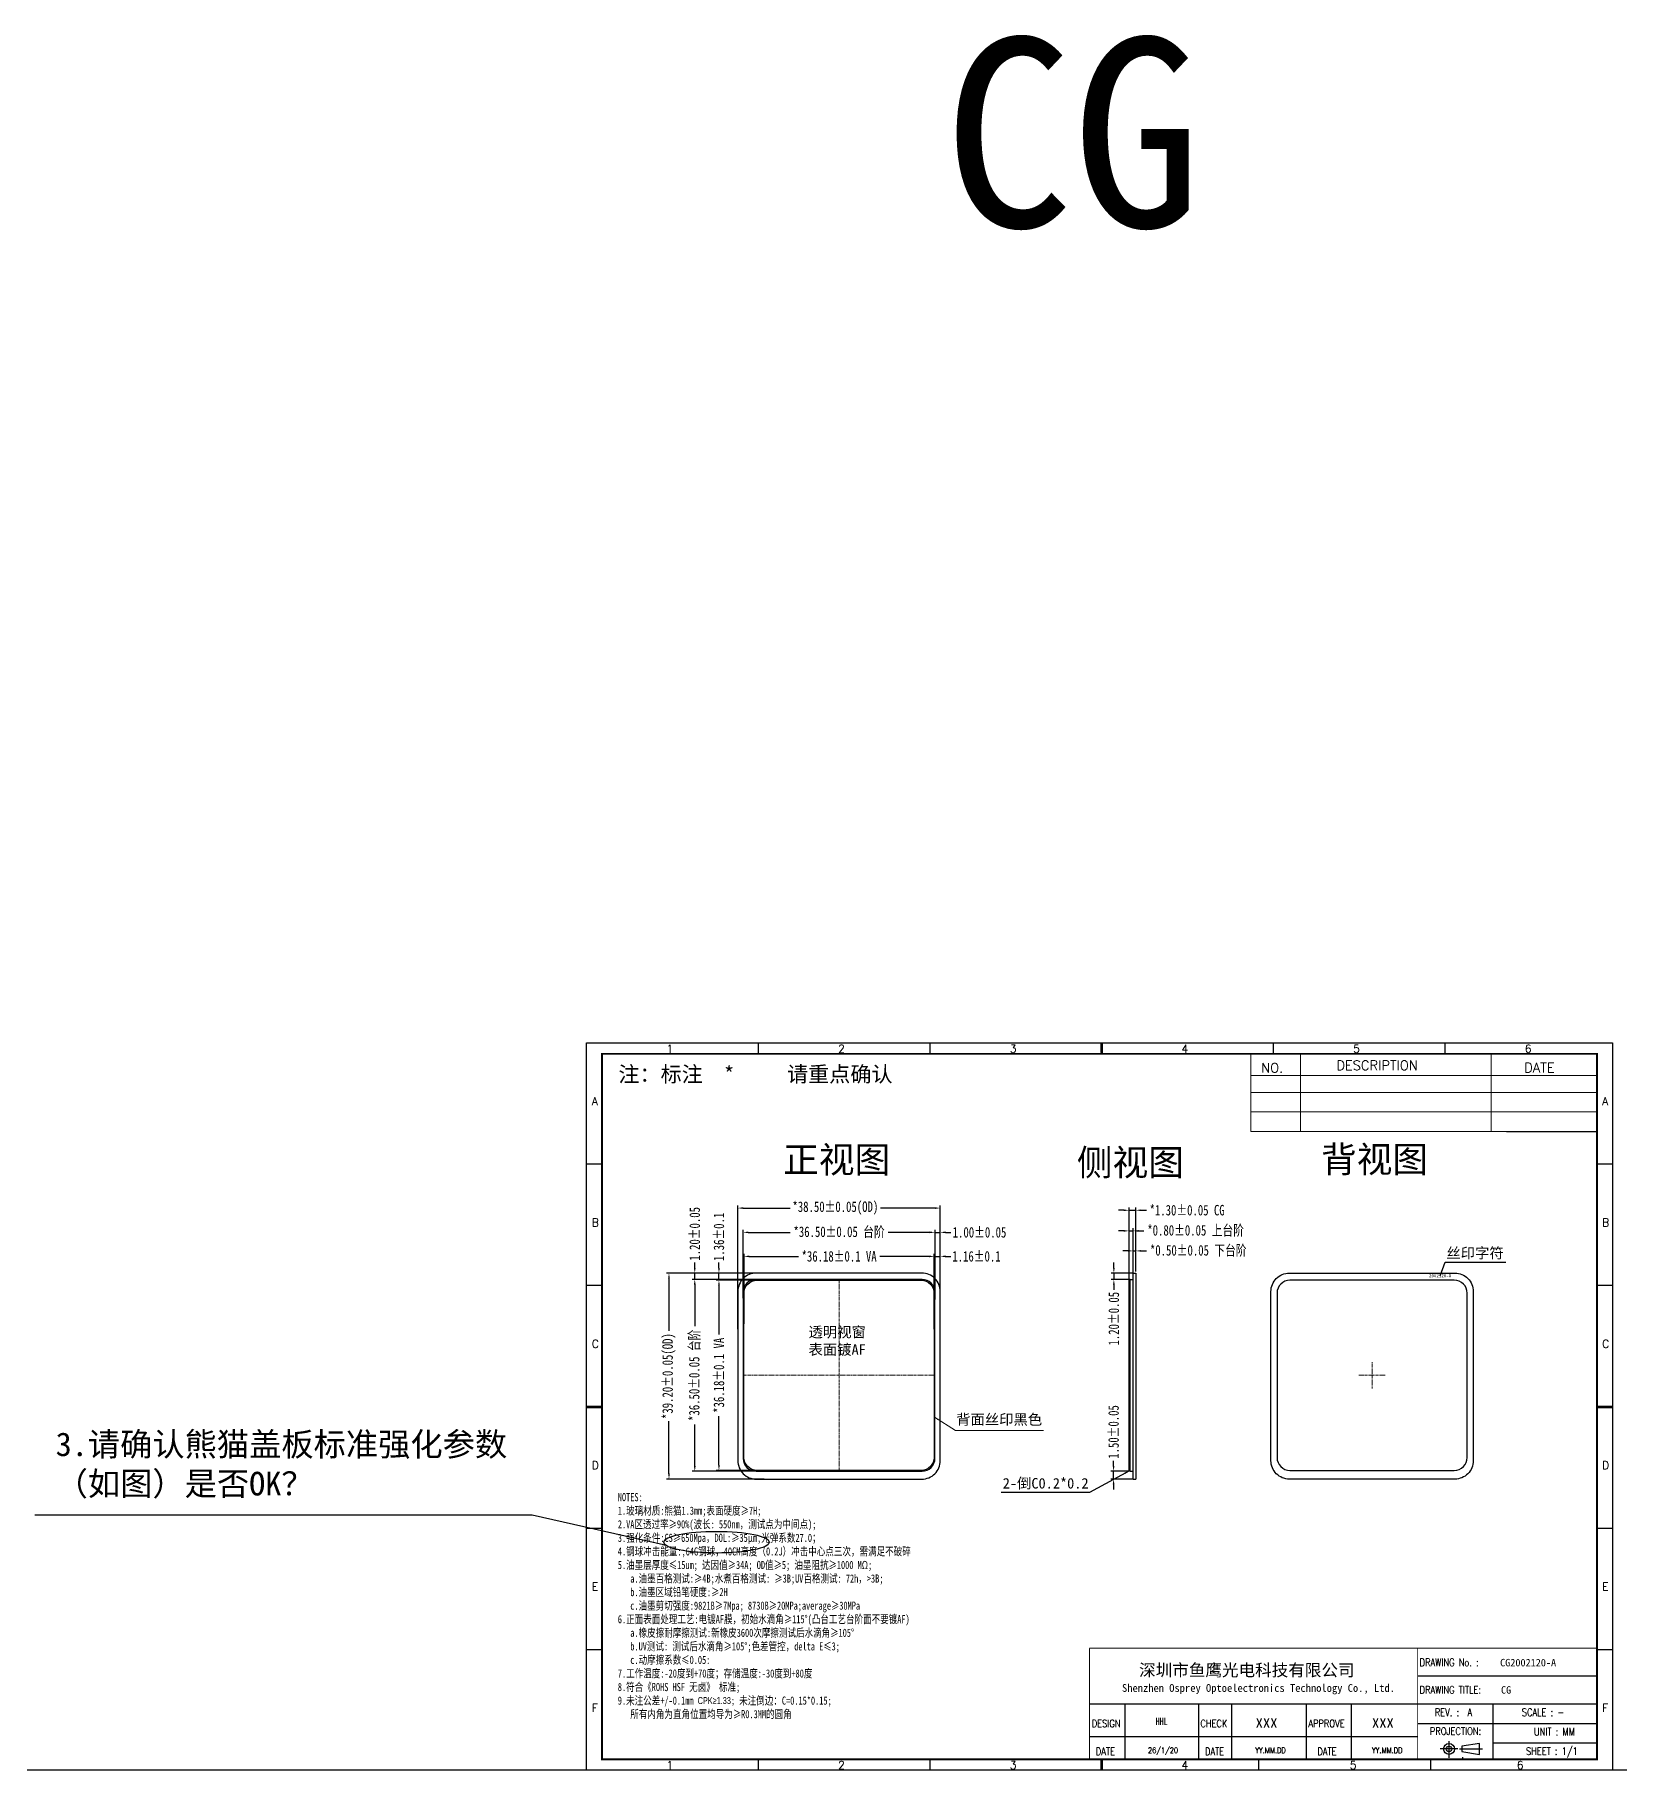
# Model space of a CAD drawing. Header units: millimetres. Extents: x -2596 to -724, y -1791 to -1070.
# Drawn here: x -2596.4 to -2294.9, y -1764 to -1432.5 of the extents above; entities that cross this region are included whole.
import ezdxf
from ezdxf.enums import TextEntityAlignment as Align

# ---------------------------------------------------------------- set-up
doc = ezdxf.new("R2010")
doc.units = ezdxf.units.MM
doc.linetypes.add('CENTER', pattern=[0.6, 0.375, -0.075, 0.075, -0.075])
for name, color, linetype in [('dim', 3, 'Continuous'), ('DIM（标注）', 3, 'Continuous'), ('lens', 6, 'Continuous')]:
    doc.layers.add(name, color=color, linetype=linetype)
doc.styles.add('RD', font='ROMAND.shx', dxfattribs={"width": 0.8})
doc.styles.add('ROMANS', font='romans.shx', dxfattribs={"bigfont": 'gbcbig.shx'})
doc.styles.get("Standard").update_dxf_attribs({"font": 'txt.shx'})
doc.styles.add('XR', font='simhei.ttf')
doc.styles.add('中文', font='')
doc.styles.add('其它汉字', font='', dxfattribs={"width": 0.85})
doc.styles.add('宋', font='', dxfattribs={"height": 2})
doc.styles.add('宋体', font='', dxfattribs={"width": 0.75})
doc.styles.get('中文').set_extended_font_data('SimSun')
doc.styles.get('其它汉字').set_extended_font_data('宋体')
doc.styles.get('宋').set_extended_font_data('SimSun')
doc.styles.get('宋体').set_extended_font_data('SimSun')
doc.dimstyles.new('DIM', dxfattribs={"dimtxt": 0.8, "dimasz": 0.8, "dimexe": 0, "dimexo": 0.5, "dimgap": 0.11, "dimtad": 0, "dimzin": 1, "dimdsep": 46, "dimtxsty": 'RD', "dimcen": 0, "dimclrd": 256, "dimclre": 256, "dimclrt": 256, "dimadec": 0, "dimazin": 0, "dimtm": 1e-09, "dimtfac": 1, "dimtofl": 0, "dimtmove": 0, "dimatfit": 3, "dimfxl": 1, "dimlwe": -1, "dimarcsym": 0})
doc.dimstyles.new('RG', dxfattribs={"dimtxt": 2, "dimasz": 1, "dimexe": 0.5, "dimexo": 0.3, "dimgap": 0.3, "dimtad": 0, "dimzin": 1, "dimdsep": 46, "dimtxsty": '宋体', "dimcen": 2.5, "dimclrd": 256, "dimclre": 256, "dimclrt": 256, "dimadec": 0, "dimazin": 2, "dimtfac": 1, "dimtmove": 0, "dimatfit": 3, "dimfxl": 1, "dimarcsym": 0})

# ---------------------------------------------------------------- blocks, each defined once
blk = doc.blocks.new('*D565')
at = {"layer": 'Defpoints', "color": 0}
for p in [(-2424.1, -1655.73), (-2462.6, -1679.1), (-2424.1, -1679.14)]:
    blk.add_point(p, dxfattribs=at)
at = {"layer": 'dim', "lineweight": -2}
for p, q in [((-2462.6, -1678.8), (-2462.6, -1655.23)), ((-2461.6, -1655.73), (-2452.67, -1655.73)), ((-2425.1, -1655.73), (-2435.45, -1655.73)), ((-2424.1, -1678.84), (-2424.1, -1655.23))]:
    blk.add_line(p, q, dxfattribs=at)
at = {"layer": 'dim'}
for points in [[(-2461.6, -1655.56), (-2461.6, -1655.89), (-2462.6, -1655.73)], [(-2425.1, -1655.56), (-2425.1, -1655.89), (-2424.1, -1655.73)]]:
    blk.add_solid(points, dxfattribs=at)
at = {"layer": 'dim', "insert": (-2444.06, -1655.73), "char_height": 2, "attachment_point": 5, "style": '宋体'}
blk.add_mtext('*38.50±0.05(OD)', dxfattribs=at)
blk = doc.blocks.new('*D566')
at = {"layer": 'Defpoints', "color": 0}
for p in [(-2425.26, -1664.92), (-2461.44, -1678.03), (-2425.26, -1679.05)]:
    blk.add_point(p, dxfattribs=at)
at = {"layer": 'dim', "lineweight": -2}
for p, q in [((-2461.44, -1677.73), (-2461.44, -1664.42)), ((-2425.26, -1678.75), (-2425.26, -1664.42)), ((-2460.44, -1664.92), (-2451.1, -1664.92)), ((-2426.26, -1664.92), (-2435.6, -1664.92))]:
    blk.add_line(p, q, dxfattribs=at)
at = {"layer": 'dim'}
for points in [[(-2460.44, -1664.75), (-2460.44, -1665.09), (-2461.44, -1664.92)], [(-2426.26, -1664.75), (-2426.26, -1665.09), (-2425.26, -1664.92)]]:
    blk.add_solid(points, dxfattribs=at)
at = {"layer": 'dim', "insert": (-2443.35, -1664.92), "char_height": 2, "attachment_point": 5, "style": '宋体'}
blk.add_mtext('*36.18±0.1 VA', dxfattribs=at)
blk = doc.blocks.new('*D567')
at = {"layer": 'Defpoints', "color": 0}
for p in [(-2457.99, -1669.46), (-2466.21, -1705.64), (-2457.78, -1705.64)]:
    blk.add_point(p, dxfattribs=at)
at = {"layer": 'dim', "lineweight": -2}
for p, q in [((-2458.29, -1669.46), (-2466.71, -1669.46)), ((-2466.21, -1670.46), (-2466.21, -1679.8)), ((-2466.21, -1704.64), (-2466.21, -1695.3)), ((-2458.08, -1705.64), (-2466.71, -1705.64))]:
    blk.add_line(p, q, dxfattribs=at)
at = {"layer": 'dim'}
for points in [[(-2466.37, -1670.46), (-2466.04, -1670.46), (-2466.21, -1669.46)], [(-2466.37, -1704.64), (-2466.04, -1704.64), (-2466.21, -1705.64)]]:
    blk.add_solid(points, dxfattribs=at)
at = {"layer": 'dim', "insert": (-2466.21, -1687.55), "char_height": 2, "attachment_point": 5, "rotation": 90, "style": '宋体'}
blk.add_mtext('*36.18±0.1 VA', dxfattribs=at)
blk = doc.blocks.new('*D568')
at = {"layer": 'Defpoints', "color": 0}
for p in [(-2424.1, -1664.92), (-2425.26, -1679.05), (-2424.1, -1679.14)]:
    blk.add_point(p, dxfattribs=at)
at = {"layer": 'dim', "lineweight": -2}
for p, q in [((-2425.26, -1678.75), (-2425.26, -1664.42)), ((-2424.1, -1678.84), (-2424.1, -1664.42)), ((-2426.26, -1664.92), (-2427.26, -1664.92)), ((-2425.26, -1664.92), (-2424.1, -1664.92)), ((-2423.1, -1664.92), (-2422.1, -1664.92))]:
    blk.add_line(p, q, dxfattribs=at)
at = {"layer": 'dim'}
for points in [[(-2426.26, -1664.75), (-2426.26, -1665.09), (-2425.26, -1664.92)], [(-2423.1, -1664.75), (-2423.1, -1665.09), (-2424.1, -1664.92)]]:
    blk.add_solid(points, dxfattribs=at)
at = {"layer": 'dim', "insert": (-2417.21, -1664.92), "char_height": 2, "attachment_point": 5, "style": '宋体'}
blk.add_mtext('1.16±0.1', dxfattribs=at)
blk = doc.blocks.new('*D569')
at = {"layer": 'Defpoints', "color": 0}
for p in [(-2466.21, -1668.1), (-2457.99, -1669.46), (-2457.7, -1668.1)]:
    blk.add_point(p, dxfattribs=at)
at = {"layer": 'dim', "lineweight": -2}
for p, q in [((-2466.21, -1667.1), (-2466.21, -1666.1)), ((-2458, -1668.1), (-2466.71, -1668.1)), ((-2458.29, -1669.46), (-2466.71, -1669.46)), ((-2466.21, -1669.46), (-2466.21, -1668.1)), ((-2466.21, -1670.46), (-2466.21, -1671.46))]:
    blk.add_line(p, q, dxfattribs=at)
at = {"layer": 'dim'}
for points in [[(-2466.37, -1667.1), (-2466.04, -1667.1), (-2466.21, -1668.1)], [(-2466.37, -1670.46), (-2466.04, -1670.46), (-2466.21, -1669.46)]]:
    blk.add_solid(points, dxfattribs=at)
at = {"layer": 'dim', "insert": (-2466.21, -1661.21), "char_height": 2, "attachment_point": 5, "rotation": 90, "style": '宋体'}
blk.add_mtext('1.36±0.1', dxfattribs=at)
blk = doc.blocks.new('*D570')
at = {"layer": 'Defpoints', "color": 0}
for p in [(-2457.7, -1668.1), (-2475.72, -1707.3), (-2457.32, -1707.3)]:
    blk.add_point(p, dxfattribs=at)
at = {"layer": 'dim', "lineweight": -2}
for p, q in [((-2458, -1668.1), (-2476.22, -1668.1)), ((-2475.72, -1669.1), (-2475.72, -1679.1)), ((-2475.72, -1706.3), (-2475.72, -1696.31)), ((-2457.62, -1707.3), (-2476.22, -1707.3))]:
    blk.add_line(p, q, dxfattribs=at)
at = {"layer": 'dim'}
for points in [[(-2475.88, -1669.1), (-2475.55, -1669.1), (-2475.72, -1668.1)], [(-2475.88, -1706.3), (-2475.55, -1706.3), (-2475.72, -1707.3)]]:
    blk.add_solid(points, dxfattribs=at)
at = {"layer": 'dim', "insert": (-2475.72, -1687.7), "char_height": 2, "attachment_point": 5, "rotation": 90, "style": '宋体'}
blk.add_mtext('*39.20±0.05(OD)', dxfattribs=at)
blk = doc.blocks.new('*D571')
at = {"layer": 'Defpoints', "color": 0}
for p in [(-2425.1, -1660.35), (-2461.6, -1673.2), (-2425.1, -1673.43)]:
    blk.add_point(p, dxfattribs=at)
at = {"layer": 'dim', "lineweight": -2}
for p, q in [((-2461.6, -1672.9), (-2461.6, -1659.85)), ((-2460.6, -1660.35), (-2452.69, -1660.35)), ((-2426.1, -1660.35), (-2434.02, -1660.35)), ((-2425.1, -1673.13), (-2425.1, -1659.85))]:
    blk.add_line(p, q, dxfattribs=at)
at = {"layer": 'dim'}
for points in [[(-2460.6, -1660.18), (-2460.6, -1660.51), (-2461.6, -1660.35)], [(-2426.1, -1660.18), (-2426.1, -1660.51), (-2425.1, -1660.35)]]:
    blk.add_solid(points, dxfattribs=at)
at = {"layer": 'dim', "insert": (-2443.35, -1660.35), "char_height": 2, "attachment_point": 5, "style": '宋体'}
blk.add_mtext('*36.50±0.05 {\\fSimSun|b0|i0|c134|p2;台阶}', dxfattribs=at)
blk = doc.blocks.new('*D572')
at = {"layer": 'Defpoints', "color": 0}
for p in [(-2459, -1669.3), (-2470.81, -1705.8), (-2457.86, -1705.8)]:
    blk.add_point(p, dxfattribs=at)
at = {"layer": 'dim', "lineweight": -2}
for p, q in [((-2459.3, -1669.3), (-2471.31, -1669.3)), ((-2470.81, -1670.3), (-2470.81, -1678.22)), ((-2470.81, -1704.8), (-2470.81, -1696.89)), ((-2458.16, -1705.8), (-2471.31, -1705.8))]:
    blk.add_line(p, q, dxfattribs=at)
at = {"layer": 'dim'}
for points in [[(-2470.98, -1670.3), (-2470.64, -1670.3), (-2470.81, -1669.3)], [(-2470.98, -1704.8), (-2470.64, -1704.8), (-2470.81, -1705.8)]]:
    blk.add_solid(points, dxfattribs=at)
at = {"layer": 'dim', "insert": (-2470.81, -1687.55), "char_height": 2, "attachment_point": 5, "rotation": 90, "style": '宋体'}
blk.add_mtext('*36.50±0.05 {\\fSimSun|b0|i0|c134|p2;台阶}', dxfattribs=at)
blk = doc.blocks.new('*D573')
at = {"layer": 'Defpoints', "color": 0}
for p in [(-2470.81, -1668.1), (-2458.19, -1668.1), (-2458.19, -1669.3)]:
    blk.add_point(p, dxfattribs=at)
at = {"layer": 'dim', "lineweight": -2}
for p, q in [((-2470.81, -1667.1), (-2470.81, -1666.1)), ((-2458.49, -1668.1), (-2471.31, -1668.1)), ((-2458.49, -1669.3), (-2471.31, -1669.3)), ((-2470.81, -1669.3), (-2470.81, -1668.1)), ((-2470.81, -1670.3), (-2470.81, -1671.3))]:
    blk.add_line(p, q, dxfattribs=at)
at = {"layer": 'dim'}
for points in [[(-2470.98, -1667.1), (-2470.64, -1667.1), (-2470.81, -1668.1)], [(-2470.98, -1670.3), (-2470.64, -1670.3), (-2470.81, -1669.3)]]:
    blk.add_solid(points, dxfattribs=at)
at = {"layer": 'dim', "insert": (-2470.81, -1660.63), "char_height": 2, "attachment_point": 5, "rotation": 90, "style": '宋体'}
blk.add_mtext('1.20±0.05', dxfattribs=at)
blk = doc.blocks.new('*D574')
at = {"layer": 'Defpoints', "color": 0}
for p in [(-2424.1, -1660.35), (-2425.1, -1673.43), (-2424.1, -1673.43)]:
    blk.add_point(p, dxfattribs=at)
at = {"layer": 'dim', "lineweight": -2}
for p, q in [((-2426.1, -1660.35), (-2427.1, -1660.35)), ((-2425.1, -1673.13), (-2425.1, -1659.85)), ((-2425.1, -1660.35), (-2424.1, -1660.35)), ((-2424.1, -1673.13), (-2424.1, -1659.85)), ((-2423.1, -1660.35), (-2422.1, -1660.35))]:
    blk.add_line(p, q, dxfattribs=at)
at = {"layer": 'dim'}
for points in [[(-2426.1, -1660.18), (-2426.1, -1660.51), (-2425.1, -1660.35)], [(-2423.1, -1660.18), (-2423.1, -1660.51), (-2424.1, -1660.35)]]:
    blk.add_solid(points, dxfattribs=at)
at = {"layer": 'dim', "insert": (-2416.63, -1660.35), "char_height": 2, "attachment_point": 5, "style": '宋体'}
blk.add_mtext('1.00±0.05', dxfattribs=at)
blk = doc.blocks.new('*D575')
at = {"layer": 'Defpoints', "color": 0}
for p in [(-2386.88, -1656.14), (-2386.88, -1668.1), (-2388.18, -1673.05)]:
    blk.add_point(p, dxfattribs=at)
at = {"layer": 'dim', "lineweight": -2}
for p, q in [((-2389.18, -1656.14), (-2390.18, -1656.14)), ((-2388.18, -1672.75), (-2388.18, -1655.64)), ((-2388.18, -1656.14), (-2386.88, -1656.14)), ((-2386.88, -1667.8), (-2386.88, -1655.64)), ((-2385.88, -1656.14), (-2384.88, -1656.14))]:
    blk.add_line(p, q, dxfattribs=at)
at = {"layer": 'dim'}
for points in [[(-2389.18, -1655.98), (-2389.18, -1656.31), (-2388.18, -1656.14)], [(-2385.88, -1655.98), (-2385.88, -1656.31), (-2386.88, -1656.14)]]:
    blk.add_solid(points, dxfattribs=at)
at = {"layer": 'dim', "insert": (-2377.13, -1656.14), "char_height": 2, "attachment_point": 5, "style": '宋体'}
blk.add_mtext('*1.30±0.05 CG', dxfattribs=at)
blk = doc.blocks.new('*D576')
at = {"layer": 'Defpoints', "color": 0}
for p in [(-2386.88, -1663.88), (-2387.38, -1668.1), (-2386.88, -1668.1)]:
    blk.add_point(p, dxfattribs=at)
at = {"layer": 'dim', "lineweight": -2}
for p, q in [((-2388.38, -1663.88), (-2389.38, -1663.88)), ((-2387.38, -1667.8), (-2387.38, -1663.38)), ((-2387.38, -1663.88), (-2386.88, -1663.88)), ((-2386.88, -1667.8), (-2386.88, -1663.38)), ((-2385.88, -1663.88), (-2384.88, -1663.88))]:
    blk.add_line(p, q, dxfattribs=at)
at = {"layer": 'dim'}
for points in [[(-2388.38, -1663.71), (-2388.38, -1664.04), (-2387.38, -1663.88)], [(-2385.88, -1663.71), (-2385.88, -1664.04), (-2386.88, -1663.88)]]:
    blk.add_solid(points, dxfattribs=at)
at = {"layer": 'dim', "insert": (-2375.01, -1663.88), "char_height": 2, "attachment_point": 5, "style": '宋体'}
blk.add_mtext('*0.50±0.05 {\\fSimSun|b0|i0|c134|p2;下台阶}', dxfattribs=at)
blk = doc.blocks.new('*D577')
at = {"layer": 'Defpoints', "color": 0}
for p in [(-2387.38, -1660.07), (-2388.18, -1670.61), (-2387.38, -1670.61)]:
    blk.add_point(p, dxfattribs=at)
at = {"layer": 'dim', "lineweight": -2}
for p, q in [((-2389.18, -1660.07), (-2390.18, -1660.07)), ((-2388.18, -1670.31), (-2388.18, -1659.57)), ((-2388.18, -1660.07), (-2387.38, -1660.07)), ((-2387.38, -1670.31), (-2387.38, -1659.57)), ((-2386.38, -1660.07), (-2385.38, -1660.07))]:
    blk.add_line(p, q, dxfattribs=at)
at = {"layer": 'dim'}
for points in [[(-2389.18, -1659.9), (-2389.18, -1660.24), (-2388.18, -1660.07)], [(-2386.38, -1659.9), (-2386.38, -1660.24), (-2387.38, -1660.07)]]:
    blk.add_solid(points, dxfattribs=at)
at = {"layer": 'dim', "insert": (-2375.51, -1660.07), "char_height": 2, "attachment_point": 5, "style": '宋体'}
blk.add_mtext('*0.80±0.05 {\\fSimSun|b0|i0|c134|p2;上台阶}', dxfattribs=at)
blk = doc.blocks.new('*D578')
at = {"layer": 'Defpoints', "color": 0}
for p in [(-2391.07, -1669.3), (-2387.68, -1669.3), (-2387.13, -1668.1)]:
    blk.add_point(p, dxfattribs=at)
at = {"layer": 'dim', "lineweight": -2}
for p, q in [((-2391.07, -1667.1), (-2391.07, -1666.1)), ((-2387.43, -1668.1), (-2391.57, -1668.1)), ((-2387.98, -1669.3), (-2391.57, -1669.3)), ((-2391.07, -1668.1), (-2391.07, -1669.3)), ((-2391.07, -1670.3), (-2391.07, -1671.3))]:
    blk.add_line(p, q, dxfattribs=at)
at = {"layer": 'dim'}
for points in [[(-2391.23, -1667.1), (-2390.9, -1667.1), (-2391.07, -1668.1)], [(-2391.23, -1670.3), (-2390.9, -1670.3), (-2391.07, -1669.3)]]:
    blk.add_solid(points, dxfattribs=at)
at = {"layer": 'dim', "insert": (-2391.07, -1676.78), "char_height": 2, "attachment_point": 5, "rotation": 90, "style": '宋体'}
blk.add_mtext('1.20±0.05', dxfattribs=at)
blk = doc.blocks.new('*D579')
at = {"layer": 'Defpoints', "color": 0}
for p in [(-2391.12, -1705.8), (-2387.73, -1705.8), (-2387.13, -1707.3)]:
    blk.add_point(p, dxfattribs=at)
at = {"layer": 'dim', "lineweight": -2}
for p, q in [((-2391.12, -1704.8), (-2391.12, -1703.8)), ((-2388.03, -1705.8), (-2391.62, -1705.8)), ((-2387.43, -1707.3), (-2391.62, -1707.3)), ((-2391.12, -1707.3), (-2391.12, -1705.8)), ((-2391.12, -1708.3), (-2391.12, -1709.3))]:
    blk.add_line(p, q, dxfattribs=at)
at = {"layer": 'dim'}
for points in [[(-2391.29, -1704.8), (-2390.96, -1704.8), (-2391.12, -1705.8)], [(-2391.29, -1708.3), (-2390.96, -1708.3), (-2391.12, -1707.3)]]:
    blk.add_solid(points, dxfattribs=at)
at = {"layer": 'dim', "insert": (-2391.12, -1698.33), "char_height": 2, "attachment_point": 5, "rotation": 90, "style": '宋体'}
blk.add_mtext('1.50±0.05', dxfattribs=at)

msp = doc.modelspace()

# ---------------------------------------------------------------- linework, layer by layer
for p, q in [((-2458.712, -1626.369), (-2458.712, -1624.293)), ((-2426.043, -1626.369), (-2426.043, -1624.293)), ((-2360.705, -1626.369), (-2360.705, -1624.293)), ((-2328.037, -1626.369), (-2328.037, -1624.293)), ((-2488.453, -1647.392), (-2491.38, -1647.392)), ((-2296.219, -1647.392), (-2299.147, -1647.392)), ((-2488.453, -1670.491), (-2491.38, -1670.491)), ((-2296.219, -1670.491), (-2299.147, -1670.491)), ((-2488.453, -1716.689), (-2491.38, -1716.689)), ((-2296.219, -1716.689), (-2299.147, -1716.689)), ((-2488.453, -1739.788), (-2491.38, -1739.788)), ((-2296.219, -1739.788), (-2299.147, -1739.788)), ((-2333.262, -1744.748), (-2299.147, -1744.748)), ((-2395.712, -1750.056), (-2299.147, -1750.056)), ((-2389, -1750.056), (-2389, -1760.783)), ((-2374.945, -1750.056), (-2374.945, -1760.694)), ((-2368.681, -1750.056), (-2368.681, -1760.783)), ((-2354.476, -1750.056), (-2354.476, -1760.694)), ((-2345.933, -1750.056), (-2345.933, -1760.783)), ((-2318.972, -1750.056), (-2318.972, -1760.694)), ((-2333.262, -1753.784), (-2299.147, -1753.784)), ((-2395.712, -1756.285), (-2333.262, -1756.285)), ((-2318.972, -1757.514), (-2299.147, -1757.514)), ((-2458.712, -1762.705), (-2458.712, -1760.629)), ((-2426.043, -1762.705), (-2426.043, -1760.629)), ((-2363.453, -1762.705), (-2363.453, -1760.629)), ((-2330.767, -1762.705), (-2330.767, -1760.629))]:
    msp.add_line(p, q)
at = {"color": 7}
for p in [(-2316.363, -1641.133), (-2299.147, -1707.467)]:
    msp.add_line(p, (-2299.147, -1641.133), dxfattribs=at)
at = {"color": 1, "linetype": 'CENTER', "lineweight": 5}
for p, q in [((-2443.355, -1705.594), (-2443.355, -1669.514)), ((-2461.395, -1687.554), (-2425.315, -1687.554)), ((-2339.431, -1687.554), (-2344.431, -1687.554)), ((-2341.931, -1690.054), (-2341.931, -1685.054))]:
    msp.add_line(p, q, dxfattribs=at)
at = {"ltscale": 0.8}
for p, q in [((-2327.29, -1760.326), (-2327.29, -1757.182)), ((-2325.59, -1758.645), (-2328.953, -1758.645)), ((-2325.278, -1758.643), (-2320.928, -1758.643))]:
    msp.add_line(p, q, dxfattribs=at)
at = {"color": 1}
msp.add_xline((-2946.946, -1762.705), (-1, 0), dxfattribs=at)
msp.add_lwpolyline([(-2491.38, -1624.293), (-2296.219, -1624.293), (-2296.219, -1762.705), (-2491.38, -1762.705), (-2491.38, -1624.293)])
for points in [[(-2393.374, -1626.369, 0, 2.64, 0), (-2393.374, -1625.265, 0.528, 0.528, 0), (-2393.374, -1624.293, 0.528, 0.528, 0)], [(-2488.453, -1693.59, 0, 2.64, 0), (-2489.557, -1693.59, 0.528, 0.528, 0), (-2491.38, -1693.59, 0.528, 0.528, 0)], [(-2299.173, -1693.59, 0, 2.64, 0), (-2298.069, -1693.59, 0.528, 0.528, 0), (-2296.245, -1693.59, 0.528, 0.528, 0)], [(-2393.374, -1760.629, 0, 2.64, 0), (-2393.374, -1761.733, 0.528, 0.528, 0), (-2393.374, -1762.705, 0.528, 0.528, 0)]]:
    msp.add_lwpolyline(points, format="xyseb")
at = {"color": 7, "linetype": 'Continuous', "const_width": 0.336}
msp.add_lwpolyline([(-2488.453, -1760.629), (-2299.147, -1760.629), (-2299.147, -1626.369), (-2488.453, -1626.369)], close=True, dxfattribs=at)
at = {"lineweight": 9}
for points in [[(-2364.978, -1626.369), (-2364.978, -1637.442), (-2299.147, -1637.442)], [(-2355.582, -1626.369), (-2355.582, -1637.442)], [(-2319.286, -1626.369), (-2319.286, -1637.442)], [(-2364.978, -1630.06), (-2364.978, -1641.133), (-2299.147, -1641.133)], [(-2364.978, -1630.506), (-2299.147, -1630.506)], [(-2355.582, -1630.06), (-2355.582, -1641.133)], [(-2319.286, -1630.06), (-2319.286, -1641.133)]]:
    msp.add_lwpolyline(points, dxfattribs=at)
msp.add_lwpolyline([(-2299.147, -1633.751), (-2364.978, -1633.751)], close=True, dxfattribs=at)
msp.add_lwpolyline([(-2299.147, -1633.751), (-2364.978, -1633.751)], close=True, dxfattribs=at)
at = {"color": 1}
for points in [[(-2458.995, -1669.464), (-2427.715, -1669.464, -0.4142136), (-2425.265, -1671.914), (-2425.265, -1703.194, -0.4142136), (-2427.715, -1705.644), (-2458.995, -1705.644, -0.4142136), (-2461.445, -1703.194), (-2461.445, -1671.914, -0.4142136)], [(-2326.291, -1669.464), (-2357.571, -1669.464, 0.4142136), (-2360.021, -1671.914), (-2360.021, -1703.194, 0.4142136), (-2357.571, -1705.644), (-2326.291, -1705.644, 0.4142136), (-2323.841, -1703.194), (-2323.841, -1671.914, 0.4142136)]]:
    msp.add_lwpolyline(points, format="xyb", close=True, dxfattribs=at)
at = {"const_width": 0.156}
for points in [[(-2395.712, -1760.629), (-2395.711, -1739.481)], [(-2395.711, -1739.481), (-2299.147, -1739.481)], [(-2395.711, -1739.481), (-2299.147, -1739.481)], [(-2394.96, -1739.481), (-2299.433, -1739.481)], [(-2394.96, -1739.481), (-2299.433, -1739.481)], [(-2333.262, -1760.694), (-2333.262, -1739.481)]]:
    msp.add_lwpolyline(points, dxfattribs=at)
msp.add_lwpolyline([(-2324.857, -1758.122), (-2324.857, -1759.164), (-2321.499, -1759.684), (-2321.499, -1757.602)], close=True)
at = {"color": 7, "linetype": 'Continuous'}
msp.add_lwpolyline([(-2324.693, -1760.481), (-2324.693, -1760.197)], dxfattribs=at)
for centre, radius in [((-2327.29, -1758.643), 1.041), ((-2327.29, -1758.641), 0.521)]:
    msp.add_circle(centre, radius)
at = {"color": 1}
msp.add_ellipse((-2466.679, -1719.308), major_axis=(-10.038, 0), ratio=0.2052832, dxfattribs=at)
at = {"layer": 'lens', "linetype": 'Continuous'}
for p, q in [((-2388.178, -1669.504), (-2387.978, -1669.304)), ((-2388.178, -1705.604), (-2388.178, -1669.504)), ((-2387.978, -1705.804), (-2387.978, -1669.304)), ((-2387.978, -1669.304), (-2387.378, -1669.304)), ((-2387.378, -1707.304), (-2387.378, -1668.104)), ((-2387.378, -1668.104), (-2386.878, -1668.104)), ((-2386.878, -1668.104), (-2386.878, -1707.304)), ((-2388.178, -1705.604), (-2387.978, -1705.804)), ((-2387.978, -1705.804), (-2387.378, -1705.804)), ((-2387.378, -1707.304), (-2386.878, -1707.304))]:
    msp.add_line(p, q, dxfattribs=at)
for points in [[(-2462.605, -1703.804, 0.4142136), (-2459.105, -1707.304), (-2427.605, -1707.304, 0.4142136), (-2424.105, -1703.804), (-2424.105, -1671.604, 0.4142136), (-2427.605, -1668.104), (-2459.105, -1668.104, 0.4142136), (-2462.605, -1671.604)], [(-2322.681, -1703.804, -0.4142136), (-2326.181, -1707.304), (-2357.681, -1707.304, -0.4142136), (-2361.181, -1703.804), (-2361.181, -1671.604, -0.4142136), (-2357.681, -1668.104), (-2326.181, -1668.104, -0.4142136), (-2322.681, -1671.604)]]:
    msp.add_lwpolyline(points, format="xyb", close=True, dxfattribs=at)
at = {"layer": 'lens', "color": 2, "linetype": 'Continuous'}
msp.add_lwpolyline([(-2425.105, -1671.754, 0.4142136), (-2427.555, -1669.304), (-2459.155, -1669.304, 0.4142136), (-2461.605, -1671.754), (-2461.605, -1703.354, 0.4142136), (-2459.155, -1705.804), (-2427.555, -1705.804, 0.4142136), (-2425.105, -1703.354)], format="xyb", close=True, dxfattribs=at)
at = {"layer": 'lens', "lineweight": 5}
for points in [[(-2387.378, -1669.304), (-2387.978, -1669.304)], [(-2387.378, -1705.804), (-2387.978, -1705.804)]]:
    msp.add_lwpolyline(points, dxfattribs=at)

# ---------------------------------------------------------------- texts
at = {"lineweight": 9}
for s, height, style, p in [('DESCRIPTION', 1.81596, 'ROMANS', (-2348.726, -1629.468)), ('NO.', 1.816, 'ROMANS', (-2363.044, -1629.936)), ('DATE', 1.816, 'ROMANS', (-2312.978, -1629.906)), ('深圳市鱼鹰光电科技有限公司', 2.31155, '宋体', (-2386.261, -1744.808)), ('Shenzhen Osprey Optoelectronics Technology Co., Ltd.', 1.46808, '宋体', (-2389.518, -1747.791))]:
    msp.add_text(s, height=height, dxfattribs=dict(at, style=style)).set_placement(p)
at = {"style": 'ROMANS', "width": 0.8}
for s, p in [('DRAWING No. : ', (-2332.892, -1742.908)), ('DRAWING TITLE:', (-2332.892, -1748.12)), ('DESIGN', (-2395.277, -1754.524)), ('CHECK', (-2374.585, -1754.524)), ('APPROVE', (-2354.062, -1754.524)), ('REV. :  A', (-2330.007, -1752.409)), ('SCALE : -', (-2313.434, -1752.403)), ('PROJECTION:', (-2330.94, -1755.99)), ('DATE', (-2394.495, -1759.848)), ('DATE', (-2373.728, -1759.848)), ('DATE', (-2352.346, -1759.848))]:
    msp.add_text(s, height=1.4377, dxfattribs=at).set_placement(p)
at = {"color": 4, "lineweight": 0, "style": '宋体'}
for s, height, p in [('CG2002120-A', 1.42326, (-2317.571, -1742.938)), ('CG', 1.4233, (-2317.405, -1748.137))]:
    msp.add_text(s, height=height, dxfattribs=at).set_placement(p)
at = {"style": 'ROMANS', "width": 0.8}
for s, p in [('UNIT : MM', (-2307.24, -1755.365)), ('SHEET : 1/1', (-2307.732, -1759.181))]:
    msp.add_text(s, height=1.4377, dxfattribs=at).set_placement(p, align=Align.MIDDLE)
at = {"color": 1, "width": 0.85}
for s, p in [('26/1/20', (-2384.584, -1759.434)), ('YY.MM.DD', (-2364.181, -1759.434)), ('YY.MM.DD', (-2341.975, -1759.434))]:
    msp.add_text(s, height=1.0383, dxfattribs=at).set_placement(p)
at = {"color": 1}
for s, insert, char_height, width, attachment_point, style in [('CG', (-2423.44, -1433.045), 36, 230.43966, 1, 'XR'), ('xxx', (-2362.017, -1753.411), 2.3962, 14.05556, 5, '其它汉字'), ('xxx', (-2339.878, -1753.411), 2.3962, 14.05556, 5, '其它汉字')]:
    msp.add_mtext(s, dxfattribs=dict(at, insert=insert, char_height=char_height, width=width, attachment_point=attachment_point, style=style))
at = {"char_height": 1.523, "attachment_point": 1}
for s, insert, width in [('1', (-2476.22, -1624.637), 2.58645), ('2', (-2443.552, -1624.637), 1.25847), ('3', (-2410.883, -1624.637), 3.40085), ('4', (-2378.214, -1624.637), 1.22846), ('5', (-2345.545, -1624.637), 1.27349), ('6', (-2312.877, -1624.637), 3.13057), ('A', (-2490.422, -1634.607), 8.31961), ('A', (-2298.189, -1634.607), 8.31961), ('B', (-2490.422, -1657.706), 6.06136), ('B', (-2298.189, -1657.706), 6.06136), ('C', (-2490.422, -1680.805), 6.06136), ('C', (-2298.189, -1680.805), 6.06136), ('D', (-2490.422, -1703.904), 7.74691), ('D', (-2298.189, -1703.904), 7.74691), ('E', (-2490.422, -1727.003), 9.07229), ('E', (-2298.189, -1727.003), 9.07229), ('F', (-2490.422, -1750.102), 8.20402), ('F', (-2298.189, -1750.102), 8.20402), ('1', (-2476.22, -1760.973), 2.58645), ('2', (-2443.552, -1760.973), 1.25847), ('3', (-2410.883, -1760.973), 3.40085), ('4', (-2378.214, -1760.973), 1.22846), ('5', (-2346.186, -1760.973), 1.27349), ('6', (-2314.421, -1760.973), 3.13057)]:
    msp.add_mtext(s, dxfattribs=dict(at, insert=insert, width=width))
at = {"color": 233, "insert": (-2485.453, -1709.961), "char_height": 1.548288, "width": 167.03012, "attachment_point": 1, "style": '宋体'}
msp.add_mtext('NOTES:\\P1.{\\fSimHei|b0|i0|c134|p49;玻璃材质:}熊猫1.3mm{\\fSimHei|b0|i0|c134|p49;;表面硬度≥7H;\\fSimSun|b0|i0|c134|p2;\\H0.9375x;\\C256;\\P\\H1.067x;\\C233;2.\\fSimHei|b0|i0|c134|p49;VA区透过率≥90%(波长: 550nm，测试点为中间点);\\P\\fSimSun|b0|i0|c134|p2;3.强化条件:CS≥650Mpa，DOL:\\fSimHei|b0|i0|c134|p49;\\H0.9997x;≥3\\fSimSun|b0|i0|c134|p2;5µm,光弹系数27.0；\\P4.钢球冲击能量:;64G钢球，40CM高度（0.2J）冲击中心点三次，需满足不破碎\\P5.\\fSimHei|b0|i0|c134|p49;油墨层厚度≤15um; 达因值≥34A; OD值≥5; 油墨阻抗≥1000 MΩ;\\P   a.油墨百格测试:≥4B;水煮百格测试: ≥3B;UV百格测试: 72h，>3B;\\P   b.油墨区域铅笔硬度:≥2H\\P   c.油墨剪切强度:9821B≥7Mpa; 8730B≥20MPa;average≥30MPa\\fSimSun|b0|i0|c134|p2;\\P6.\\fSimHei|b0|i0|c134|p49;正面表面处理工艺:电镀AF膜，初始水滴角≥115°(凸台工艺台阶面不要镀AF)\\P   a.橡皮擦耐摩擦测试:新橡皮3600次摩擦测试后水滴角≥105°\\P   b.UV测试: 测试后水滴角≥105°;色差管控，delta E≤3;\\P   c.动摩擦系数≤0.05:\\P\\fSimSun|b0|i0|c134|p2;7.工作温度:-20度到+70度；存储温度:-30度到+80度\\P8.符合《ROHS HSF 无卤》 标准;\\P9.未注公差+/-0.1mm \\A1;\\fArial|b0|i0|c0|p2;\\H0.8571x;CPK\\fArial|b0|i0|c134|p2;≥\\fArial|b0|i0|c0|p2;1.33\\fSimSun|b0|i0|c134|p2;;\\A0;\\H1.167x;\\C256; \\C233;未注倒边：C=0.15*0.15;\\P\\C256; \\C233;  所有内角为直角位置均导为≥R0.3MM的圆角}', dxfattribs=at)
at = {"color": 4, "lineweight": 0, "insert": (-2381.973, -1753.411), "char_height": 1.4233, "width": 14.05556, "attachment_point": 5, "style": '宋体'}
msp.add_mtext('HHL', dxfattribs=at)
at = {"layer": 'dim'}
for s, insert, char_height, width, attachment_point in [('{\\fSimSun|b0|i0|c134|p2;注：标注  \\C1;*\\C256;     请重点确认}', (-2485.343, -1628.762), 2.94389, 68.63968, 1), ('{\\fSimSun|b0|i0|c134|p2;2-倒C0.2*0.2}', (-2404.045, -1708.208), 2, 33.76189, 5)]:
    msp.add_mtext(s, dxfattribs=dict(at, insert=insert, char_height=char_height, width=width, attachment_point=attachment_point))
at = {"layer": 'dim', "color": 7, "char_height": 4.9766, "width": 181.4438, "attachment_point": 1, "style": '中文'}
for s, insert in [('正视图', (-2453.993, -1644.017)), ('侧视图', (-2398.108, -1644.554)), ('背视图', (-2351.644, -1643.954))]:
    msp.add_mtext(s, dxfattribs=dict(at, insert=insert))
at = {"layer": 'dim', "linetype": 'ByBlock', "insert": (-2322.347, -1664.388), "char_height": 2, "width": 33.76189, "attachment_point": 5}
msp.add_mtext('{\\fSimSun|b0|i0|c134|p2;丝印字符}', dxfattribs=at)
at = {"layer": 'dim', "lineweight": 5}
for s, insert, char_height, width, attachment_point in [('{\\fSimSun|b0|i0|c134|p2;2002120-A}', (-2328.993, -1668.602), 0.6, 10.12857, 5), ('{\\fSimSun|b0|i0|c134|p2;透明视窗\\P表面镀AF}', (-2449.166, -1678.315), 2, 17.06617, 1), ('{\\fSimSun|b0|i0|c134|p2;背面丝印黑色}', (-2412.893, -1696.061), 2, 33.76189, 5)]:
    msp.add_mtext(s, dxfattribs=dict(at, insert=insert, char_height=char_height, width=width, attachment_point=attachment_point))
at = {"layer": 'DIM（标注）', "insert": (-2592.423, -1711.01), "char_height": 4.5, "attachment_point": 7, "style": '宋'}
msp.add_mtext_dynamic_manual_height_columns('3.请确认熊猫盖板标准强化参数^J（如图）是否OK？', width=16.15041, gutter_width=12.5, heights=[0], dxfattribs=at).dxf.set("width", 179.28206)

# ---------------------------------------------------------------- dimensions: what is measured, and where the dimension line sits
at = {"layer": 'dim'}
for base, p1, p2, override, picture, middle in [((-2470.809, -1668.104), (-2458.193, -1669.304), (-2458.193, -1668.104), {"dimtol": 1, "dimtp": 0.05, "dimtm": 0.05, "dimfxl": 0.2}, '*D573', (-2470.809, -1660.63)), ((-2466.206, -1668.104), (-2457.994, -1669.464), (-2457.7, -1668.104), {"dimtol": 1, "dimtp": 0.1, "dimtm": 0.1, "dimfxl": 0.2}, '*D569', (-2466.206, -1661.208)), ((-2391.068, -1669.304), (-2387.128, -1668.104), (-2387.678, -1669.304), {"dimtol": 1, "dimtp": 0.05, "dimtm": 0.05, "dimfxl": 0.2}, '*D578', (-2391.068, -1676.779)), ((-2391.124, -1705.804), (-2387.128, -1707.304), (-2387.728, -1705.804), {"dimtol": 1, "dimtp": 0.05, "dimtm": 0.05, "dimfxl": 0.2}, '*D579', (-2391.124, -1698.33))]:
    dim = msp.add_linear_dim(base=base, p1=p1, p2=p2, angle=90, dimstyle='RG', override=override, dxfattribs=at)
    dim.commit()
    dim.dimension.update_dxf_attribs({"geometry": picture, "text_midpoint": middle})
dim = msp.add_linear_dim(base=(-2424.105, -1655.727), p1=(-2462.605, -1679.1), p2=(-2424.105, -1679.139), text='*<>(OD)', dimstyle='RG', override={"dimtol": 1, "dimtp": 0.05, "dimtm": 0.05, "dimfxl": 0.2}, dxfattribs=at)
dim.commit()
dim.dimension.update_dxf_attribs({"geometry": '*D565', "text_midpoint": (-2444.063, -1655.727), "dimtype": 160})
for base, p1, p2, text, override, picture, middle in [((-2386.878, -1656.144), (-2388.178, -1673.049), (-2386.878, -1668.104), '*<> CG', {"dimtol": 1, "dimtp": 0.05, "dimtm": 0.05, "dimfxl": 0.2}, '*D575', (-2377.129, -1656.144)), ((-2425.105, -1660.347), (-2461.605, -1673.202), (-2425.105, -1673.435), '*<> {\\fSimSun|b0|i0|c134|p2;台阶}', {"dimtol": 1, "dimtp": 0.05, "dimtm": 0.05, "dimfxl": 0.2}, '*D571', (-2443.355, -1660.347)), ((-2387.378, -1660.071), (-2388.178, -1670.605), (-2387.378, -1670.605), '*<> {\\fSimSun|b0|i0|c134|p2;上台阶}', {"dimtol": 1, "dimtp": 0.05, "dimtm": 0.05, "dimfxl": 0.2}, '*D577', (-2375.509, -1660.071)), ((-2386.878, -1663.877), (-2387.378, -1668.104), (-2386.878, -1668.104), '*<> {\\fSimSun|b0|i0|c134|p2;下台阶}', {"dimtol": 1, "dimtp": 0.05, "dimtm": 0.05, "dimfxl": 0.2}, '*D576', (-2375.009, -1663.877)), ((-2425.265, -1664.921), (-2461.445, -1678.031), (-2425.265, -1679.048), '*<> VA', {"dimtol": 1, "dimtp": 0.1, "dimtm": 0.1, "dimfxl": 0.2}, '*D566', (-2443.355, -1664.921))]:
    dim = msp.add_linear_dim(base=base, p1=p1, p2=p2, text=text, dimstyle='RG', override=override, dxfattribs=at)
    dim.commit()
    dim.dimension.update_dxf_attribs({"geometry": picture, "text_midpoint": middle})
for base, p1, p2, override, picture, middle in [((-2424.105, -1660.347), (-2425.105, -1673.435), (-2424.105, -1673.435), {"dimtol": 1, "dimtp": 0.05, "dimtm": 0.05, "dimfxl": 0.2}, '*D574', (-2416.63, -1660.347)), ((-2424.105, -1664.921), (-2425.265, -1679.048), (-2424.105, -1679.139), {"dimtol": 1, "dimtp": 0.1, "dimtm": 0.1, "dimfxl": 0.2}, '*D568', (-2417.208, -1664.921))]:
    dim = msp.add_linear_dim(base=base, p1=p1, p2=p2, dimstyle='RG', override=override, dxfattribs=at)
    dim.commit()
    dim.dimension.update_dxf_attribs({"geometry": picture, "text_midpoint": middle})
for base, p1, p2, text, override, picture, middle in [((-2475.717, -1707.304), (-2457.7, -1668.104), (-2457.324, -1707.304), '*<>(OD)', {"dimtol": 1, "dimtp": 0.05, "dimtm": 0.05, "dimfxl": 0.2}, '*D570', (-2475.717, -1687.704)), ((-2470.809, -1705.804), (-2458.998, -1669.304), (-2457.863, -1705.804), '*<> {\\fSimSun|b0|i0|c134|p2;台阶}', {"dimtol": 1, "dimtp": 0.05, "dimtm": 0.05, "dimfxl": 0.2}, '*D572', (-2470.809, -1687.554)), ((-2466.206, -1705.644), (-2457.994, -1669.464), (-2457.781, -1705.644), '*<> VA', {"dimtol": 1, "dimtp": 0.1, "dimtm": 0.1, "dimfxl": 0.2}, '*D567', (-2466.206, -1687.554))]:
    dim = msp.add_linear_dim(base=base, p1=p1, p2=p2, angle=90, text=text, dimstyle='RG', override=override, dxfattribs=at)
    dim.commit()
    dim.dimension.update_dxf_attribs({"geometry": picture, "text_midpoint": middle})

# ---------------------------------------------------------------- leaders
at = {"layer": 'dim', "color": 1, "lineweight": 5}
for points in [[(-2328.993, -1668.602), (-2328.006, -1666.02), (-2316.504, -1666.02)], [(-2476.187, -1719.969), (-2501.746, -1714.149), (-2596.376, -1714.149)]]:
    msp.add_leader(points, dimstyle='DIM', override={"dimgap": 0.11, "dimtad": 0}, dxfattribs=at)
at = {"layer": 'dim', "lineweight": 5}
msp.add_leader([(-2425.2, -1695.513), (-2421.216, -1698.048), (-2404.452, -1698.048)], dimstyle='DIM', override={"dimgap": 0.11, "dimtad": 0, "dimfxl": 1.25, "dimlwd": 5, "dimlwe": 5, "dimarcsym": 1}, dxfattribs=at)
at = {"layer": 'dim'}
msp.add_leader([(-2388.078, -1705.704), (-2395.725, -1709.871), (-2412.541, -1709.871)], dimstyle='RG', override={"dimtol": 1, "dimtp": 0.1, "dimtm": 0.1, "dimfxl": 0.2}, dxfattribs=at)

doc.saveas('drawing.dxf')
